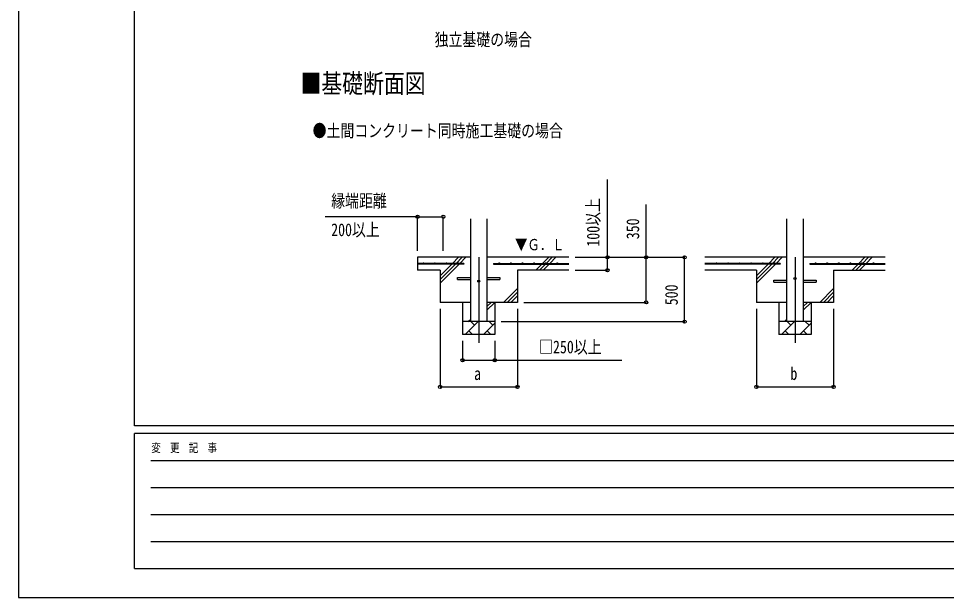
# Model space of a CAD drawing. Units: millimetres, scale not verified. Extents: x -12615 to 12615, y -8910 to 8910.
# Drawn here: x -12615 to -5406, y -8910 to -4410 of the extents above; entities that cross this region are included whole.
import ezdxf
from ezdxf.enums import TextEntityAlignment as Align

# ---------------------------------------------------------------- set-up
doc = ezdxf.new("R2010")
doc.units = ezdxf.units.MM
doc.header["$LTSCALE"] = 40
for name, color, linetype in [('0-2_USER1', 3, 'Continuous'), ('0-4_YKK_12', 2, 'Continuous'), ('0-5_YKK_13', 4, 'Continuous'), ('0-6_YKK_A1', 4, 'Continuous'), ('0-7_YKK_D', 6, 'Continuous'), ('0-8_YKK_ZWAK', 7, 'Continuous')]:
    doc.layers.add(name, color=color, linetype=linetype)
doc.styles.add('ＭＳ ゴシック', font='')
doc.styles.get('ＭＳ ゴシック').set_extended_font_data('MS Gothic')

msp = doc.modelspace()

# ---------------------------------------------------------------- linework, layer by layer
at = {"layer": '0-4_YKK_12'}
for p, q in [((-9039.94, -6266), (-9039.94, -6931.95)), ((-6582.55, -6266), (-6582.55, -6931.95))]:
    msp.add_line(p, q, dxfattribs=at)
at = {"layer": '0-5_YKK_13'}
for p, q in [((-9204.94, -6423), (-9102.44, -6423)), ((-9204.94, -6439), (-9204.94, -6423)), ((-9204.94, -6439), (-9102.44, -6439)), ((-8977.44, -6423), (-8874.94, -6423)), ((-8977.44, -6439), (-8874.94, -6439)), ((-8874.94, -6423), (-8874.94, -6439)), ((-6747.55, -6443), (-6645.05, -6443)), ((-6747.55, -6459), (-6747.55, -6443)), ((-6747.55, -6459), (-6645.05, -6459)), ((-6520.05, -6443), (-6417.55, -6443)), ((-6520.05, -6459), (-6417.55, -6459)), ((-6417.55, -6443), (-6417.55, -6459))]:
    msp.add_line(p, q, dxfattribs=at)
for centre in [(-9039.94, -6451), (-6582.55, -6431)]:
    msp.add_circle(centre, 8, dxfattribs=at)
at = {"layer": '0-6_YKK_A1'}
for p, q in [((-9102.44, -6766), (-9102.44, -5966)), ((-8977.44, -5966), (-8977.44, -6766)), ((-6645.05, -6766), (-6645.05, -5966)), ((-6520.05, -5966), (-6520.05, -6766)), ((-9102.44, -6266), (-9514.94, -6266)), ((-9514.94, -6266), (-9514.94, -6366)), ((-9244.01, -6313.5), (-9196.51, -6266)), ((-9215.72, -6313.5), (-9168.22, -6266)), ((-9187.44, -6313.5), (-9139.94, -6266)), ((-8339.94, -6266), (-8977.44, -6266)), ((-8544.01, -6313.5), (-8496.51, -6266)), ((-8515.72, -6313.5), (-8468.22, -6266)), ((-8487.44, -6313.5), (-8439.94, -6266)), ((-6645.05, -6266), (-7282.55, -6266)), ((-6786.62, -6313.5), (-6739.12, -6266)), ((-6758.34, -6313.5), (-6710.84, -6266)), ((-6730.05, -6313.5), (-6682.55, -6266)), ((-5882.55, -6266), (-6520.05, -6266)), ((-6086.62, -6313.5), (-6039.12, -6266)), ((-6058.34, -6313.5), (-6010.84, -6266)), ((-6030.05, -6313.5), (-5982.55, -6266)), ((-9154.94, -6313.5), (-9514.94, -6313.5)), ((-9154.94, -6318.5), (-9514.94, -6318.5)), ((-9339.94, -6466), (-9192.44, -6318.5)), ((-9339.94, -6409.43), (-9249.01, -6318.5)), ((-9339.94, -6437.72), (-9220.72, -6318.5)), ((-9154.94, -6313.5), (-9154.94, -6318.5)), ((-8924.94, -6313.5), (-8339.94, -6313.5)), ((-8924.94, -6313.5), (-8924.94, -6318.5)), ((-8924.94, -6318.5), (-8339.94, -6318.5)), ((-8596.51, -6366), (-8549.01, -6318.5)), ((-8568.22, -6366), (-8520.72, -6318.5)), ((-8539.94, -6366), (-8492.44, -6318.5)), ((-6697.55, -6313.5), (-7282.55, -6313.5)), ((-6697.55, -6318.5), (-7282.55, -6318.5)), ((-6882.55, -6466), (-6735.05, -6318.5)), ((-6882.55, -6409.43), (-6791.62, -6318.5)), ((-6882.55, -6437.72), (-6763.34, -6318.5)), ((-6697.55, -6313.5), (-6697.55, -6318.5)), ((-6467.55, -6313.5), (-5882.55, -6313.5)), ((-6467.55, -6313.5), (-6467.55, -6318.5)), ((-6467.55, -6318.5), (-5882.55, -6318.5)), ((-6139.12, -6366), (-6091.62, -6318.5)), ((-6110.84, -6366), (-6063.34, -6318.5)), ((-6082.55, -6366), (-6035.05, -6318.5)), ((-9339.94, -6366), (-9514.94, -6366)), ((-9339.94, -6366), (-9339.94, -6616)), ((-8339.94, -6366), (-8739.94, -6366)), ((-8739.94, -6366), (-8739.94, -6616)), ((-6882.55, -6366), (-7282.55, -6366)), ((-6882.55, -6366), (-6882.55, -6616)), ((-6282.55, -6366), (-6282.55, -6616)), ((-6282.55, -6366), (-5882.55, -6366)), ((-8846.51, -6616), (-8739.94, -6509.43)), ((-8818.22, -6616), (-8739.94, -6537.72)), ((-6389.12, -6616), (-6282.55, -6509.43)), ((-6360.84, -6616), (-6282.55, -6537.72)), ((-9102.44, -6616), (-9339.94, -6616)), ((-9164.94, -6616), (-9164.94, -6866)), ((-8977.44, -6677.67), (-8915.77, -6616)), ((-8977.44, -6649.38), (-8944.06, -6616)), ((-8739.94, -6616), (-8977.44, -6616)), ((-8914.94, -6616), (-8914.94, -6866)), ((-8789.94, -6616), (-8739.94, -6566)), ((-6645.05, -6616), (-6882.55, -6616)), ((-6707.55, -6616), (-6707.55, -6866)), ((-6520.05, -6677.67), (-6458.38, -6616)), ((-6520.05, -6649.38), (-6486.67, -6616)), ((-6282.55, -6616), (-6520.05, -6616)), ((-6457.55, -6616), (-6457.55, -6866)), ((-6332.55, -6616), (-6282.55, -6566)), ((-8914.94, -6766), (-9164.94, -6766)), ((-9144.2, -6866), (-9044.2, -6766)), ((-9122.34, -6766), (-9102.44, -6746.1)), ((-9072.76, -6794.55), (-9101.31, -6766)), ((-8931.34, -6794.55), (-8959.89, -6766)), ((-6457.55, -6766), (-6707.55, -6766)), ((-6686.82, -6866), (-6586.82, -6766)), ((-6664.95, -6766), (-6645.05, -6746.1)), ((-6615.37, -6794.55), (-6643.92, -6766)), ((-6473.95, -6794.55), (-6502.5, -6766)), ((-9115.65, -6837.45), (-9087.1, -6866)), ((-9002.78, -6866), (-8914.94, -6778.16)), ((-8974.23, -6837.45), (-8945.68, -6866)), ((-6658.26, -6837.45), (-6629.71, -6866)), ((-6545.39, -6866), (-6457.55, -6778.16)), ((-6516.84, -6837.45), (-6488.29, -6866)), ((-8914.94, -6866), (-9164.94, -6866)), ((-6457.55, -6866), (-6707.55, -6866))]:
    msp.add_line(p, q, dxfattribs=at)
for centre in [(-9469.94, -6311), (-9379.94, -6311), (-9289.94, -6311), (-9199.94, -6311), (-8879.94, -6311), (-8789.94, -6311), (-8699.94, -6311), (-8609.94, -6311), (-8519.94, -6311), (-8429.94, -6311), (-7192.55, -6311), (-7102.55, -6311), (-7012.55, -6311), (-6922.55, -6311), (-6832.55, -6311), (-6742.55, -6311), (-6422.55, -6311), (-6332.55, -6311), (-6242.55, -6311), (-6152.55, -6311), (-6062.55, -6311), (-5972.55, -6311)]:
    msp.add_circle(centre, 2.5, dxfattribs=at)
at = {"layer": '0-7_YKK_D'}
for p, q in [((-9514.94, -5950.74), (-10232.75, -5950.74)), ((-9514.94, -6216), (-9514.94, -5949.74)), ((-9514.94, -5950.74), (-9314.94, -5950.74)), ((-9314.94, -6216), (-9314.94, -5949.74)), ((-8289.94, -6266), (-8038.94, -6266)), ((-8289.94, -6266), (-7438.94, -6266)), ((-8289.94, -6266), (-7738.94, -6266)), ((-7439.94, -6766), (-7439.94, -6266)), ((-8289.94, -6366), (-8038.94, -6366)), ((-8689.94, -6616), (-7738.94, -6616)), ((-9339.94, -6666), (-9339.94, -7273.96)), ((-8738.94, -6666), (-8738.94, -7273.96)), ((-6882.55, -6666), (-6882.55, -7273.96)), ((-6282.55, -6666), (-6282.55, -7273.96)), ((-8864.94, -6766), (-7438.94, -6766)), ((-9164.94, -6916), (-9164.94, -7067)), ((-8914.94, -6916), (-8914.94, -7067)), ((-9339.94, -7272.96), (-8738.94, -7272.96)), ((-6882.55, -7272.96), (-6282.55, -7272.96))]:
    msp.add_line(p, q, dxfattribs=at)
for points in [[(-8039.94, -6366), (-8039.94, -6266), (-8039.94, -5661.4)], [(-7739.94, -6616), (-7739.94, -6266), (-7739.94, -5856.4)], [(-9164.94, -7066), (-8914.94, -7066), (-7927.61, -7066)]]:
    msp.add_lwpolyline(points, dxfattribs=at)
for centre in [(-9514.94, -5950.74), (-9314.94, -5950.74), (-8039.94, -6266), (-7739.94, -6266), (-7439.94, -6266), (-8039.94, -6366), (-7739.94, -6616), (-7439.94, -6766), (-9164.94, -7066), (-8914.94, -7066), (-9339.94, -7272.96), (-8738.94, -7272.96), (-6882.55, -7272.96), (-6282.55, -7272.96)]:
    msp.add_circle(centre, 12.75, dxfattribs=at)
at = {"layer": '0-8_YKK_ZWAK'}
for p, q in [((-11714.94, -7575), (-11714.94, 8325)), ((11685.06, -7575), (-11714.94, -7575)), ((-3914.94, -7635), (-11714.94, -7635)), ((-11714.94, -8685), (-11714.94, -7635)), ((-11587.44, -7845), (-4064.94, -7845)), ((-11587.44, -8055), (-4064.94, -8055)), ((-11587.44, -8265), (-4064.94, -8265)), ((-11587.44, -8475), (-4064.94, -8475)), ((-11714.94, -8685), (-3914.94, -8685))]:
    msp.add_line(p, q, dxfattribs=at)
msp.add_lwpolyline([(-12615, -8910), (12615, -8910), (12615, 8910), (-12615, 8910)], close=True, dxfattribs=at)

# ---------------------------------------------------------------- texts
at = {"layer": '0-2_USER1', "style": 'ＭＳ ゴシック', "width": 0.8}
for s, height, p in [('独立基礎の場合', 98.97, (-9382.59, -4652.36)), ('■基礎断面図', 148.5, (-10425, -5033.45)), ('●土間コンクリート同時施工基礎の場合', 98.97, (-10330.25, -5360.88))]:
    msp.add_text(s, height=height, dxfattribs=at).set_placement(p, align=Align.BOTTOM_LEFT)
at = {"layer": '0-6_YKK_A1', "style": 'ＭＳ ゴシック', "width": 0.8}
msp.add_text('▼Ｇ．Ｌ', height=87.98, dxfattribs=at).set_placement((-8757.79, -6237.55), align=Align.BOTTOM_LEFT)
at = {"layer": '0-7_YKK_D', "style": 'ＭＳ ゴシック', "width": 0.8}
for s, p in [('縁端距離', (-10186.14, -5905.74)), ('200以上', (-10186.14, -6130.74)), ('□250以上', (-8570.81, -7042)), ('b', (-6618.55, -7248.96)), ('a', (-9075.94, -7248.96))]:
    msp.add_text(s, height=98.97, dxfattribs=at).set_placement(p, align=Align.BOTTOM_LEFT)
for s, p in [('100以上', (-8071.94, -6183)), ('350', (-7763.94, -6125.2)), ('500', (-7463.94, -6638.4))]:
    msp.add_text(s, height=98.97, rotation=90, dxfattribs=at).set_placement(p, align=Align.BOTTOM_LEFT)
at = {"layer": '0-8_YKK_ZWAK', "style": 'ＭＳ ゴシック', "width": 0.8}
msp.add_text('変  更  記  事', height=65.98, dxfattribs=at).set_placement((-11583.93, -7800), align=Align.BOTTOM_LEFT)

doc.saveas('drawing.dxf')
